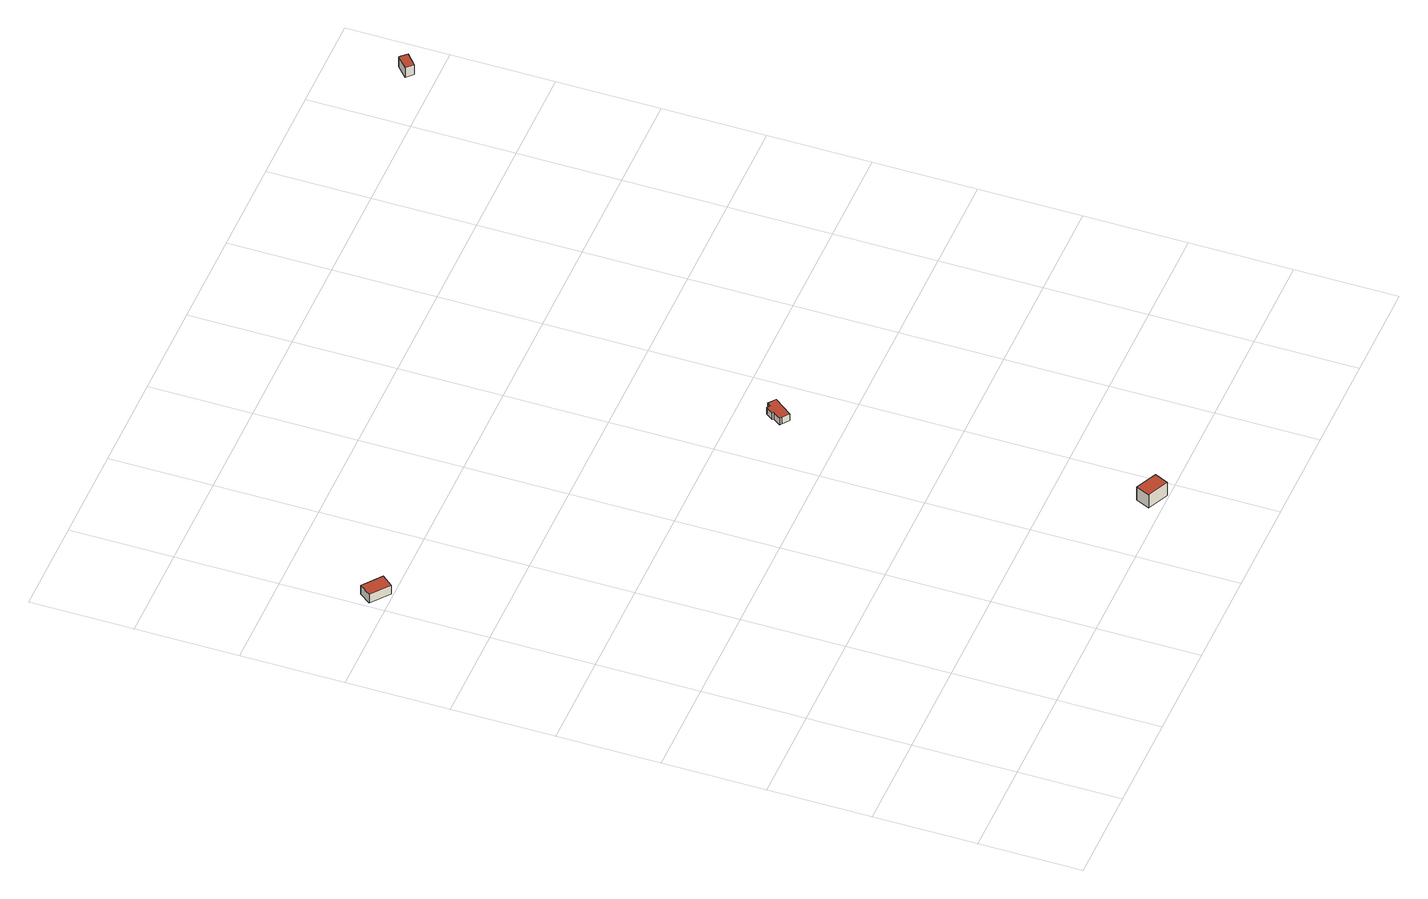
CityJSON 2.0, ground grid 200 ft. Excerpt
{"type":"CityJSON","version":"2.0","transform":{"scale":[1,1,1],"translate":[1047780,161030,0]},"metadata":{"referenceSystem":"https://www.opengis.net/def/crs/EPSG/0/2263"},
"CityObjects":{
"building1":{"type":"Building","attributes":{"name":"Bldg_1210008986","BIN":"4300109"},"geometry":[{"type":"MultiSurface","lod":"2","boundaries":[[[0,1,2,3]],[[4,5,6,7]],[[0,3,7,6]],[[1,0,6,5]],[[2,1,5,4]],[[3,2,4,7]]],"semantics":{"surfaces":[{"type":"RoofSurface","BIN":"4300109"},{"type":"GroundSurface"},{"type":"WallSurface"}],"values":[0,1,2,2,2,2]}}]},
"building2":{"type":"Building","attributes":{"name":"Bldg_1210001566","BIN":"4538821"},"geometry":[{"type":"MultiSurface","lod":"2","boundaries":[[[8,9,10,11]],[[12,13,14,15]],[[8,11,15,14]],[[9,8,14,13]],[[10,9,13,12]],[[11,10,12,15]]],"semantics":{"surfaces":[{"type":"RoofSurface","BIN":"4538821"},{"type":"GroundSurface"},{"type":"WallSurface"}],"values":[0,1,2,2,2,2]}}]},
"building3":{"type":"Building","attributes":{"name":"Bldg_1511004607","BIN":"4516995"},"geometry":[{"type":"MultiSurface","lod":"2","boundaries":[[[16,17,18,19,20,21,22,23,24]],[[25,26,27,28,29,30,31,32,33]],[[16,24,33,32]],[[17,16,32,31]],[[18,17,31,30]],[[19,18,30,29]],[[20,19,29,28]],[[21,20,28,27]],[[22,21,27,26]],[[23,22,26,25]],[[24,23,25,33]]],"semantics":{"surfaces":[{"type":"RoofSurface","BIN":"4516995"},{"type":"GroundSurface"},{"type":"WallSurface"}],"values":[0,1,2,2,2,2,2,2,2,2,2]}}]},
"building4":{"type":"Building","attributes":{"name":"Bldg_1210016484","BIN":"4299871"},"geometry":[{"type":"MultiSurface","lod":"2","boundaries":[[[34,35,36,37,38]],[[39,40,41,42,43,44]],[[45,46,47,48,49,50,51,52,53]],[[40,38,37,41]],[[43,42,53,52]],[[44,43,52,51]],[[39,44,51,50]],[[40,39,50,49]],[[34,38,49,48]],[[35,34,48,47]],[[36,35,47,46]],[[37,36,46,45]],[[42,41,45,53]]],"semantics":{"surfaces":[{"type":"RoofSurface","BIN":"4299871"},{"type":"GroundSurface"},{"type":"WallSurface"}],"values":[0,0,1,2,2,2,2,2,2,2,2,2,2]}}]}
},
"vertices":[
[24,1254,33],[7,1232,33],[43,1203,33],[61,1225,33],[43,1203,12],[7,1232,12],[24,1254,12],[61,1225,12],
[740,51,41],[728,24,41],[770,4,41],[782,31,41],[770,4,9],[728,24,9],[740,51,9],[782,31,9],
[727,746,29],[722,739,29],[716,743,29],[706,729,29],[708,727,29],[697,712,29],[701,709,29],[715,699,29],[742,735,29],[715,699,13],[701,709,13],[697,712,13],[708,727,13],[706,729,13],[716,743,13],[722,739,13],[727,746,13],[742,735,13],
[1338,1674,35],[1316,1654,35],[1328,1641,35],[1350,1661,35],[1341,1671,35],[1346,1675,23],[1341,1671,23],[1350,1661,23],[1357,1667,23],[1351,1674,23],[1349,1672,23],[1350,1661,11],[1328,1641,11],[1316,1654,11],[1338,1674,11],[1341,1671,11],[1346,1675,11],[1349,1672,11],[1351,1674,11],[1357,1667,11]
]}
